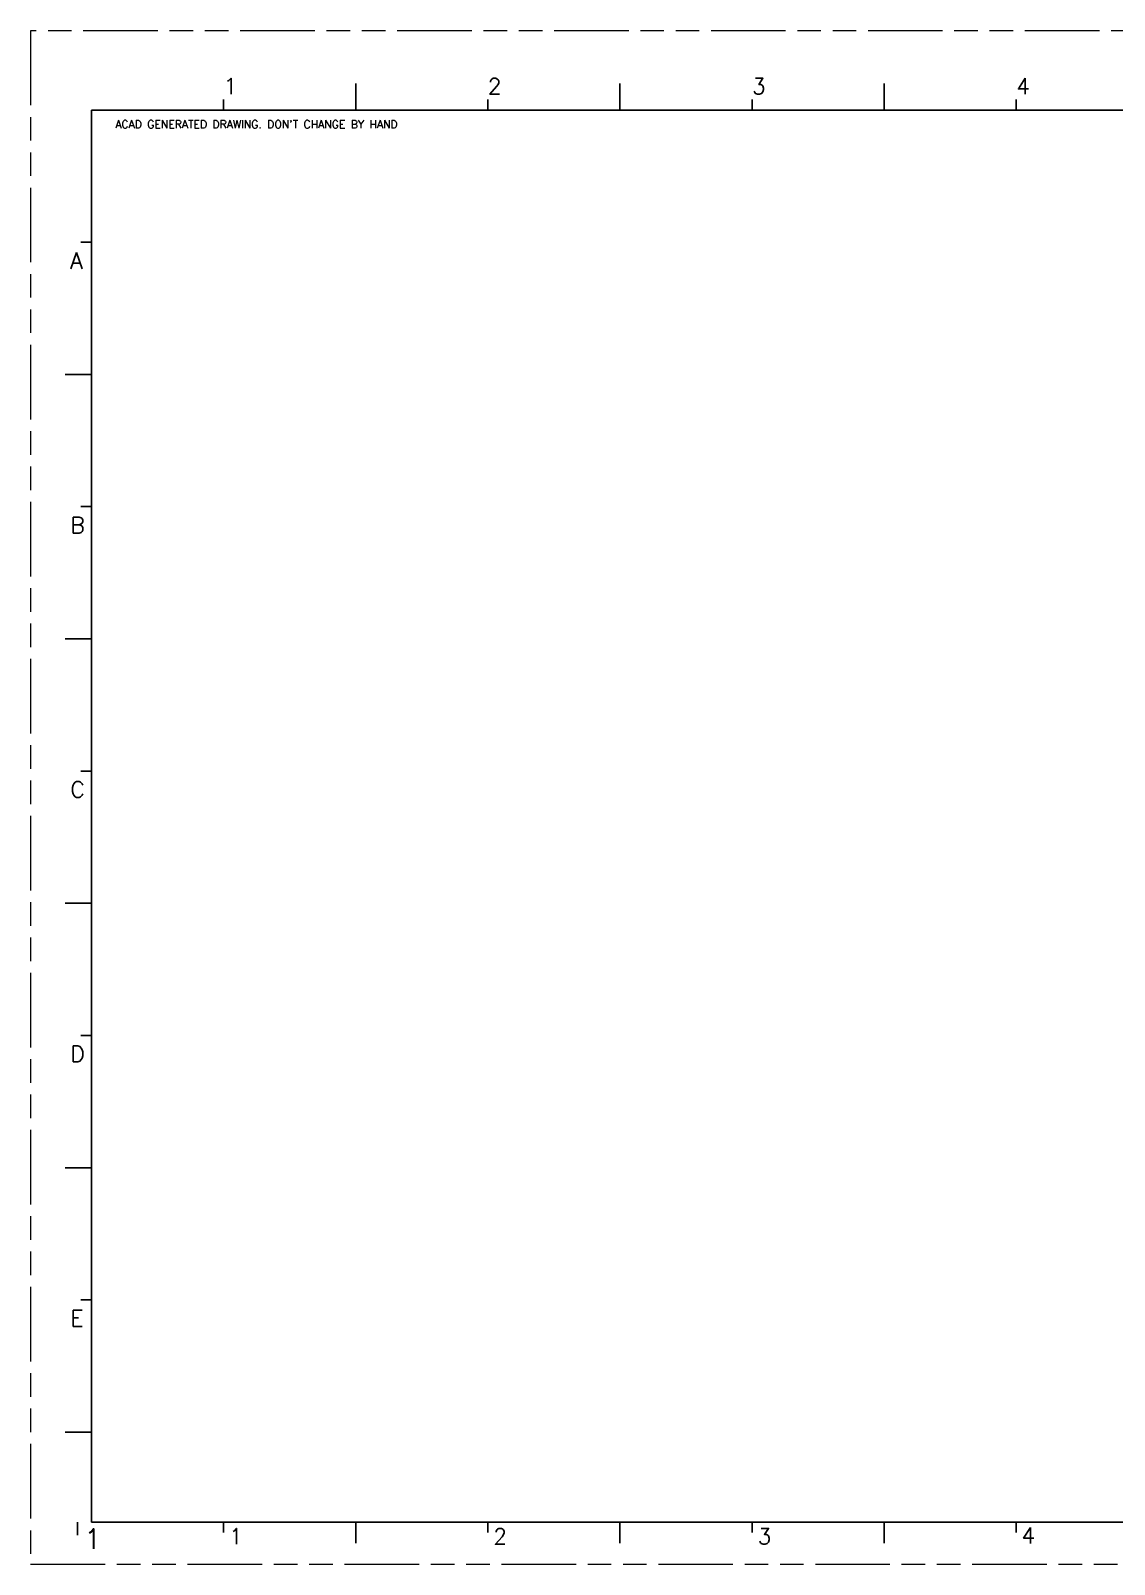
# Model space of a CAD drawing. Header units: millimetres. Extents: x 76 to 353, y -5 to 190.
# Drawn here: x 76.4 to 214.5, y -5.4 to 190 of the extents above; entities that cross this region are included whole.
import ezdxf

# ---------------------------------------------------------------- set-up
doc = ezdxf.new("R2010")
doc.units = ezdxf.units.MM
doc.linetypes.add('PHANTOM', pattern=[29.5, 9.5, -1.5, 3, -1.5, 3, -1.5, 9.5])
doc.layers.add('0PAPERF', color=2, linetype='PHANTOM', lineweight=9, plot=False)
doc.styles.add('SIMPLEX', font='simplex.shx')

msp = doc.modelspace()

# ---------------------------------------------------------------- linework, layer by layer
for p, q in [((117.833, 179.853), (117.833, 183.22)), ((151.509, 179.853), (151.509, 183.22)), ((185.185, 179.853), (185.185, 183.22)), ((344.135, 179.853), (84.157, 179.853)), ((84.157, 179.853), (84.157, 0.023)), ((100.995, 179.853), (100.995, 181.2)), ((134.671, 179.853), (134.671, 181.2)), ((168.347, 179.853), (168.347, 181.2)), ((202.023, 179.853), (202.023, 181.2)), ((84.157, 163.015), (82.81, 163.015)), ((84.157, 146.177), (80.79, 146.177)), ((84.157, 129.339), (82.81, 129.339)), ((84.157, 112.501), (80.79, 112.501)), ((84.157, 95.663), (82.81, 95.663)), ((84.157, 78.825), (80.79, 78.825)), ((84.157, 61.987), (82.81, 61.987)), ((84.157, 45.149), (80.79, 45.149)), ((84.157, 28.311), (82.81, 28.311)), ((84.157, 11.473), (80.79, 11.473)), ((82.399, 0.023), (82.399, -1.661)), ((84.157, 0.023), (344.135, 0.023)), ((100.995, 0.023), (100.995, -1.324)), ((117.833, 0.023), (117.833, -2.671)), ((134.671, 0.023), (134.671, -1.324)), ((151.509, 0.023), (151.509, -2.671)), ((168.347, 0.023), (168.347, -1.324)), ((185.185, 0.023), (185.185, -2.671)), ((202.023, 0.023), (202.023, -1.324))]:
    msp.add_line(p, q)
at = {"layer": '0PAPERF'}
for p, q in [((352.624, 189.96), (76.411, 189.96)), ((76.411, 189.96), (76.411, -5.365)), ((76.411, -5.365), (352.624, -5.365))]:
    msp.add_line(p, q, dxfattribs=at)

# ---------------------------------------------------------------- texts
at = {"style": 'SIMPLEX'}
for s, height, p in [('1', 2.021, (100.995, 181.873)), ('2', 2.021, (134.671, 181.873)), ('3', 2.021, (168.347, 181.873)), ('4', 2.021, (202.023, 181.873)), ('A', 2.047, (81.463, 159.647)), ('B', 2.047, (81.463, 125.971)), ('C', 2.047, (81.463, 92.295)), ('D', 2.047, (81.463, 58.619)), ('E', 2.047, (81.463, 24.943)), ('1', 2.526, (83.241, -3.378)), ('1', 2.021, (101.709, -2.813)), ('2', 2.021, (135.385, -2.813)), ('3', 2.021, (169.06, -2.813)), ('4', 2.021, (202.696, -2.698))]:
    msp.add_text(s, height=height, dxfattribs=at).set_placement(p)
at = {"color": 3, "linetype": 'Continuous', "style": 'SIMPLEX'}
msp.add_text("ACAD GENERATED DRAWING. DON'T CHANGE BY HAND", height=1.01028, dxfattribs=at).set_placement((87.203, 177.536))

doc.saveas('drawing.dxf')
